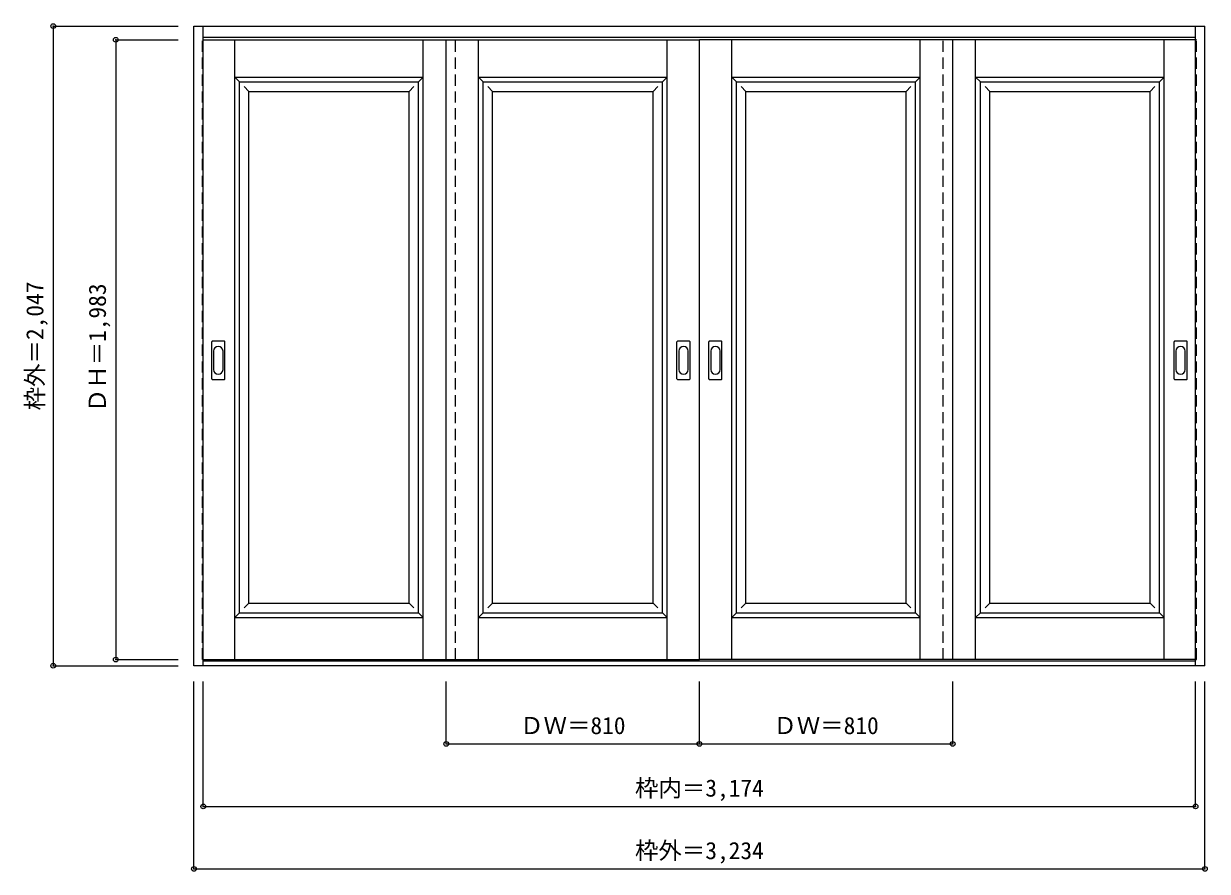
# Model space of a CAD drawing. Units: millimetres, scale not verified. Extents: x -2036 to 1750, y -1508 to 1204.
import ezdxf
from ezdxf.enums import TextEntityAlignment as Align

# ---------------------------------------------------------------- set-up
doc = ezdxf.new("R2010")
doc.units = ezdxf.units.MM
doc.header["$LTSCALE"] = 30
doc.header["$PDMODE"] = 32
doc.header["$PDSIZE"] = 15
doc.linetypes.add('DASHED1', pattern=[1.8, 1.2, -0.6])
doc.layers.add('0-0', color=7, linetype='Continuous')
doc.layers.add('0-1_寸法', color=7, linetype='Continuous')
doc.styles.add('ＭＳ ゴシック', font='')
doc.styles.get('ＭＳ ゴシック').set_extended_font_data('MS Gothic')

msp = doc.modelspace()

# ---------------------------------------------------------------- linework, layer by layer
at = {"layer": '0-0', "color": 3}
for p, q in [((-1491.82, 1196.75), (1742.18, 1196.75)), ((-1491.82, -850.25), (-1491.82, 1196.75)), ((-1461.82, -850.25), (-1461.82, 1196.75)), ((1712.18, -850.25), (1712.18, 1196.75)), ((1742.18, -850.25), (1742.18, 1196.75)), ((-1461.82, 1160.75), (1712.18, 1160.75)), ((-1461.82, 1152.75), (125.18, 1152.75)), ((-684.82, -830.25), (-684.82, 1152.75)), ((125.18, -830.25), (125.18, 1152.75)), ((1712.18, 1152.75), (125.18, 1152.75)), ((935.18, -830.25), (935.18, 1152.75)), ((-1346.32, 1017.75), (-773.32, 1017.75)), ((-1346.32, -680.25), (-1346.32, 1017.75)), ((-773.32, -680.25), (-773.32, 1017.75)), ((-566.32, 1017.75), (6.68, 1017.75)), ((-566.32, -680.25), (-566.32, 1017.75)), ((6.68, -680.25), (6.68, 1017.75)), ((243.68, 1017.75), (816.68, 1017.75)), ((243.68, -680.25), (243.68, 1017.75)), ((816.68, -680.25), (816.68, 1017.75)), ((1023.68, 1017.75), (1596.68, 1017.75)), ((1023.68, -680.25), (1023.68, 1017.75)), ((1596.68, -680.25), (1596.68, 1017.75)), ((-1434.82, 67.75), (-1434.82, 186.75)), ((-1394.32, 188.25), (-1433.32, 188.25)), ((-1392.82, 67.75), (-1392.82, 186.75)), ((53.18, 67.75), (53.18, 186.75)), ((93.68, 188.25), (54.68, 188.25)), ((95.18, 67.75), (95.18, 186.75)), ((155.18, 67.75), (155.18, 186.75)), ((195.68, 188.25), (156.68, 188.25)), ((197.18, 67.75), (197.18, 186.75)), ((1643.18, 67.75), (1643.18, 186.75)), ((1683.68, 188.25), (1644.68, 188.25)), ((1685.18, 67.75), (1685.18, 186.75)), ((-1433.32, 66.25), (-1394.32, 66.25)), ((54.68, 66.25), (93.68, 66.25)), ((156.68, 66.25), (195.68, 66.25)), ((1644.68, 66.25), (1683.68, 66.25)), ((-1346.32, -680.25), (-773.32, -680.25)), ((-566.32, -680.25), (6.68, -680.25)), ((243.68, -680.25), (816.68, -680.25)), ((1023.68, -680.25), (1596.68, -680.25)), ((-1461.82, -830.25), (125.18, -830.25)), ((1712.18, -830.25), (125.18, -830.25)), ((1742.18, -850.25), (-1491.82, -850.25)), ((1712.18, -835.25), (-1461.82, -835.25))]:
    msp.add_line(p, q, dxfattribs=at)
at = {"layer": '0-0'}
for p, q in [((-1361.32, -830.25), (-1361.32, 1152.75)), ((-758.32, -830.25), (-758.32, 1152.75)), ((-581.32, -830.25), (-581.32, 1152.75)), ((21.68, -830.25), (21.68, 1152.75)), ((228.68, -830.25), (228.68, 1152.75)), ((831.68, -830.25), (831.68, 1152.75)), ((1008.68, -830.25), (1008.68, 1152.75)), ((1611.68, -830.25), (1611.68, 1152.75)), ((-1361.32, 1032.75), (-758.32, 1032.75)), ((-1361.32, 1032.75), (-1346.32, 1017.75)), ((-758.32, 1032.75), (-773.32, 1017.75)), ((-581.32, 1032.75), (21.68, 1032.75)), ((-581.32, 1032.75), (-566.32, 1017.75)), ((21.68, 1032.75), (6.68, 1017.75)), ((228.68, 1032.75), (831.68, 1032.75)), ((228.68, 1032.75), (243.68, 1017.75)), ((831.68, 1032.75), (816.68, 1017.75)), ((1008.68, 1032.75), (1611.68, 1032.75)), ((1008.68, 1032.75), (1023.68, 1017.75)), ((1611.68, 1032.75), (1596.68, 1017.75)), ((-1331.32, 1002.75), (-1316.32, 987.75)), ((-1316.32, 987.75), (-803.32, 987.75)), ((-1316.32, -650.25), (-1316.32, 987.75)), ((-788.32, 1002.75), (-803.32, 987.75)), ((-803.32, -650.25), (-803.32, 987.75)), ((-551.32, 1002.75), (-536.32, 987.75)), ((-536.32, 987.75), (-23.32, 987.75)), ((-536.32, -650.25), (-536.32, 987.75)), ((-8.32, 1002.75), (-23.32, 987.75)), ((-23.32, -650.25), (-23.32, 987.75)), ((258.68, 1002.75), (273.68, 987.75)), ((273.68, 987.75), (786.68, 987.75)), ((273.68, -650.25), (273.68, 987.75)), ((801.68, 1002.75), (786.68, 987.75)), ((786.68, -650.25), (786.68, 987.75)), ((1038.68, 1002.75), (1053.68, 987.75)), ((1053.68, 987.75), (1566.68, 987.75)), ((1053.68, -650.25), (1053.68, 987.75)), ((1581.68, 1002.75), (1566.68, 987.75)), ((1566.68, -650.25), (1566.68, 987.75)), ((-1428.82, 156.85), (-1428.82, 97.65)), ((-1398.82, 97.65), (-1398.82, 156.85)), ((59.18, 156.85), (59.18, 97.65)), ((89.18, 97.65), (89.18, 156.85)), ((161.18, 156.85), (161.18, 97.65)), ((191.18, 97.65), (191.18, 156.85)), ((1649.18, 156.85), (1649.18, 97.65)), ((1679.18, 97.65), (1679.18, 156.85)), ((-1346.32, -680.25), (-1361.32, -695.25)), ((-1316.32, -650.25), (-1331.32, -665.25)), ((-1316.32, -650.25), (-803.32, -650.25)), ((-803.32, -650.25), (-788.32, -665.25)), ((-773.32, -680.25), (-758.32, -695.25)), ((-566.32, -680.25), (-581.32, -695.25)), ((-536.32, -650.25), (-551.32, -665.25)), ((-536.32, -650.25), (-23.32, -650.25)), ((-23.32, -650.25), (-8.32, -665.25)), ((6.68, -680.25), (21.68, -695.25)), ((243.68, -680.25), (228.68, -695.25)), ((273.68, -650.25), (258.68, -665.25)), ((273.68, -650.25), (786.68, -650.25)), ((786.68, -650.25), (801.68, -665.25)), ((816.68, -680.25), (831.68, -695.25)), ((1023.68, -680.25), (1008.68, -695.25)), ((1053.68, -650.25), (1038.68, -665.25)), ((1053.68, -650.25), (1566.68, -650.25)), ((1566.68, -650.25), (1581.68, -665.25)), ((1596.68, -680.25), (1611.68, -695.25)), ((-1361.32, -695.25), (-758.32, -695.25)), ((-581.32, -695.25), (21.68, -695.25)), ((228.68, -695.25), (831.68, -695.25)), ((1008.68, -695.25), (1611.68, -695.25))]:
    msp.add_line(p, q, dxfattribs=at)
at = {"layer": '0-0', "color": 4, "linetype": 'DASHED1'}
for p, q in [((-654.82, -830.25), (-654.82, 1152.75)), ((905.18, -830.25), (905.18, 1152.75))]:
    msp.add_line(p, q, dxfattribs=at)
for points in [[(-1461.82, -830.25), (-1464.82, -830.25), (-1464.82, 1152.75), (-1461.82, 1152.75)], [(1712.18, -830.25), (1715.18, -830.25), (1715.18, 1152.75), (1712.18, 1152.75)]]:
    msp.add_lwpolyline(points, dxfattribs=at)
at = {"layer": '0-0', "color": 3}
for centre, start, end in [((-1433.32, 186.75), 90, 180), ((-1394.32, 186.75), 0, 90), ((54.68, 186.75), 90, 180), ((93.68, 186.75), 0, 90), ((156.68, 186.75), 90, 180), ((195.68, 186.75), 0, 90), ((1644.68, 186.75), 90, 180), ((1683.68, 186.75), 0, 90), ((-1433.32, 67.75), 180, 270), ((-1394.32, 67.75), 270, 0), ((54.68, 67.75), 180, 270), ((93.68, 67.75), 270, 0), ((156.68, 67.75), 180, 270), ((195.68, 67.75), 270, 0), ((1644.68, 67.75), 180, 270), ((1683.68, 67.75), 270, 0)]:
    msp.add_arc(centre, 1.5, start, end, dxfattribs=at)
at = {"layer": '0-0'}
for centre, start, end in [((-1413.82, 156.85), 0, 180), ((74.18, 156.85), 0, 180), ((176.18, 156.85), 0, 180), ((1664.18, 156.85), 0, 180), ((-1413.82, 97.65), 180, 0), ((74.18, 97.65), 180, 0), ((176.18, 97.65), 180, 0), ((1664.18, 97.65), 180, 0)]:
    msp.add_arc(centre, 15, start, end, dxfattribs=at)
at = {"layer": '0-1_寸法', "color": 4}
for p, q in [((-1941.82, 1196.75), (-1541.82, 1196.75)), ((-1941.82, 1196.75), (-1941.82, -850.25)), ((-1741.82, 1152.75), (-1541.82, 1152.75)), ((-1741.82, 1152.75), (-1741.82, -830.25)), ((-1741.82, -830.25), (-1541.82, -830.25)), ((-1941.82, -850.25), (-1541.82, -850.25)), ((-1491.82, -1500.25), (-1491.82, -900.25)), ((-1461.82, -1300.25), (-1461.82, -900.25)), ((-684.82, -1100.25), (-684.82, -900.25)), ((125.18, -1100.25), (125.18, -900.25)), ((935.18, -1100.25), (935.18, -900.25)), ((-684.82, -1100.25), (935.18, -1100.25))]:
    msp.add_line(p, q, dxfattribs=at)
for points in [[(-1491.82, -1500.25), (1742.18, -1500.25), (1742.18, -900.25)], [(-1461.82, -1300.25), (1712.18, -1300.25), (1712.18, -900.25)]]:
    msp.add_lwpolyline(points, dxfattribs=at)
at = {"layer": '0-1_寸法'}
for p in [(-1941.82, 1196.75), (-1741.82, 1152.75), (-1741.82, -830.25), (-1941.82, -850.25), (-684.82, -1100.25), (125.18, -1100.25), (935.18, -1100.25), (-1461.82, -1300.25), (1712.18, -1300.25), (-1491.82, -1500.25), (1742.18, -1500.25)]:
    msp.add_point(p, dxfattribs=at)

# ---------------------------------------------------------------- texts
at = {"layer": '0-1_寸法', "style": 'ＭＳ ゴシック'}
for s, p in [('枠外＝2,047', (-1956.82, -33)), ('ＤＨ＝1,983', (-1756.82, -39))]:
    msp.add_text(s, height=54.99, rotation=90, dxfattribs=at).set_placement(p, align=Align.BOTTOM_LEFT)
for s, p in [('ＤＷ＝810', (-448.57, -1085.25)), ('ＤＷ＝810', (361.43, -1085.25)), ('枠内＝3,174', (-81.07, -1285.25)), ('枠外＝3,234', (-81.07, -1485.25))]:
    msp.add_text(s, height=54.99, dxfattribs=at).set_placement(p, align=Align.BOTTOM_LEFT)

doc.saveas('drawing.dxf')
